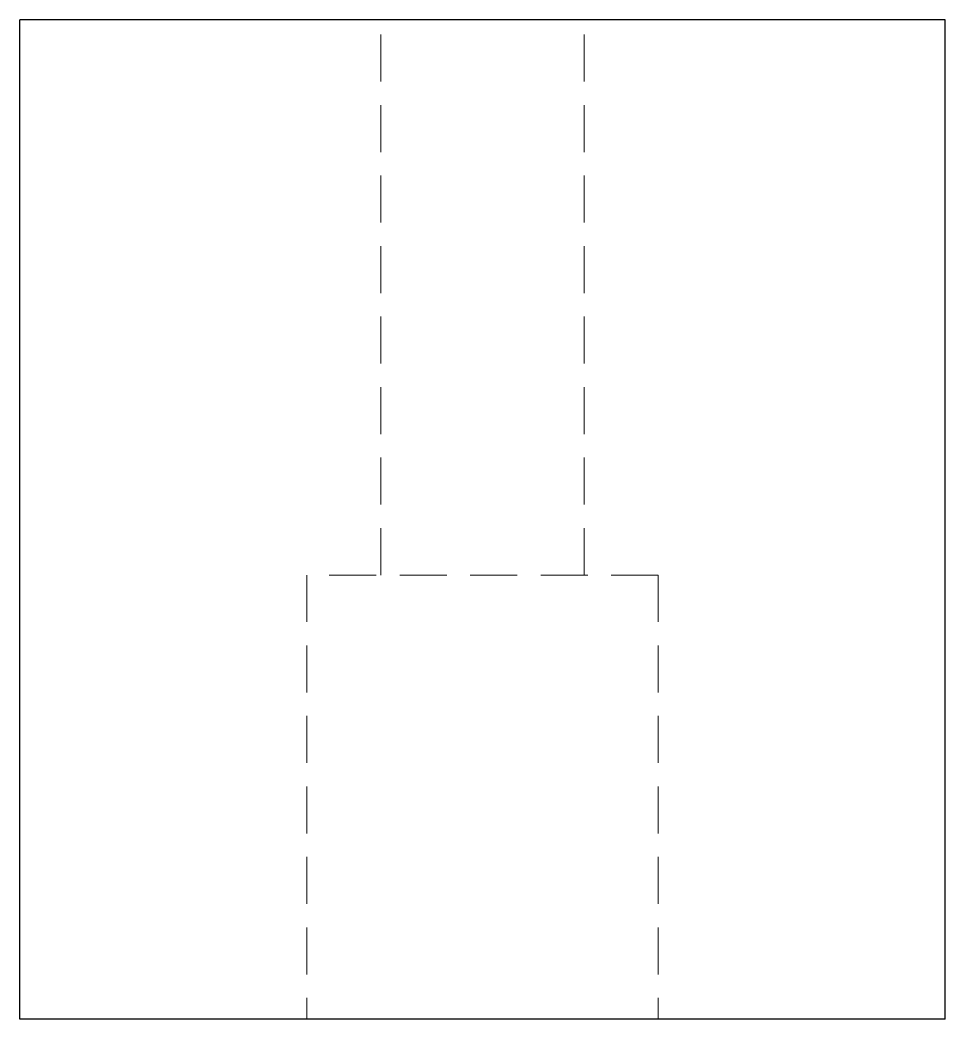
# Model space of a CAD drawing. Header units: millimetres. Extents: x 408 to 433, y 283.5 to 310.5.
import ezdxf

# ---------------------------------------------------------------- set-up
doc = ezdxf.new("R2010")
doc.units = ezdxf.units.MM
doc.linetypes.add('HIDDEN', pattern=[1.905, 1.27, -0.635])

msp = doc.modelspace()

# ---------------------------------------------------------------- linework, layer by layer
at = {"color": 7, "linetype": 'Continuous', "lineweight": 25}
for p, q in [((408, 283.5), (408, 310.5)), ((433, 310.5), (408, 310.5)), ((433, 283.5), (433, 310.5)), ((433, 283.5), (408, 283.5))]:
    msp.add_line(p, q, dxfattribs=at)
at = {"color": 7, "linetype": 'HIDDEN', "lineweight": 18}
for p, q in [((417.75, 295.5), (417.75, 310.5)), ((423.25, 295.5), (423.25, 310.5)), ((415.75, 295.5), (415.75, 283.5)), ((425.25, 295.5), (415.75, 295.5)), ((425.25, 295.5), (425.25, 283.5))]:
    msp.add_line(p, q, dxfattribs=at)

doc.saveas('drawing.dxf')
